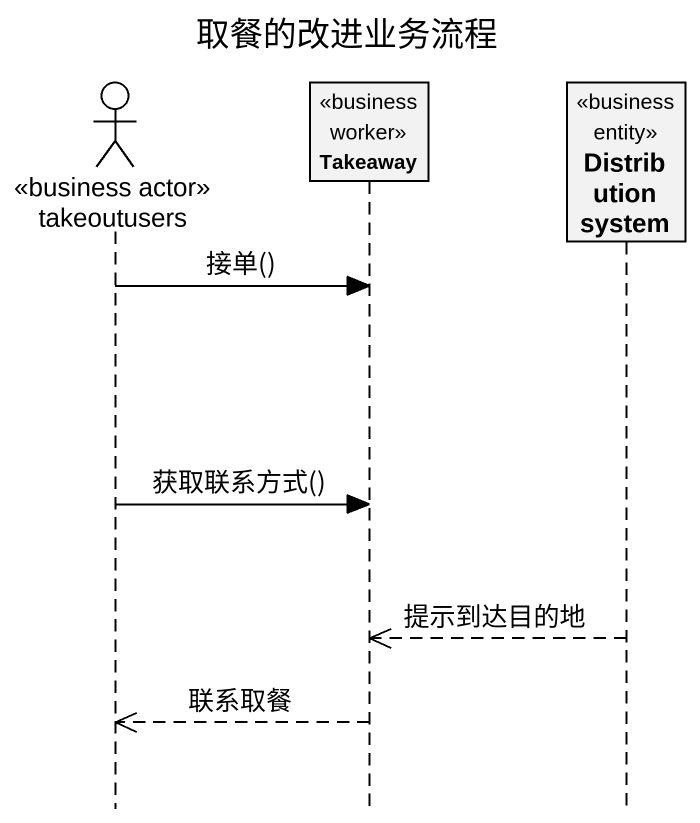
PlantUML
@startuml
title 取餐的改进业务流程
hide footbox
actor takeoutusers <<business actor>>
participant Takeaway <<business worker>>
participant "Distribution system" as Distribution_system <<business entity>>

takeoutusers -> Takeaway : 接单()
takeoutusers -> Takeaway : 获取联系方式()
Distribution_system -->> Takeaway : 提示到达目的地
Takeaway -->> takeoutusers : 联系取餐
@enduml
